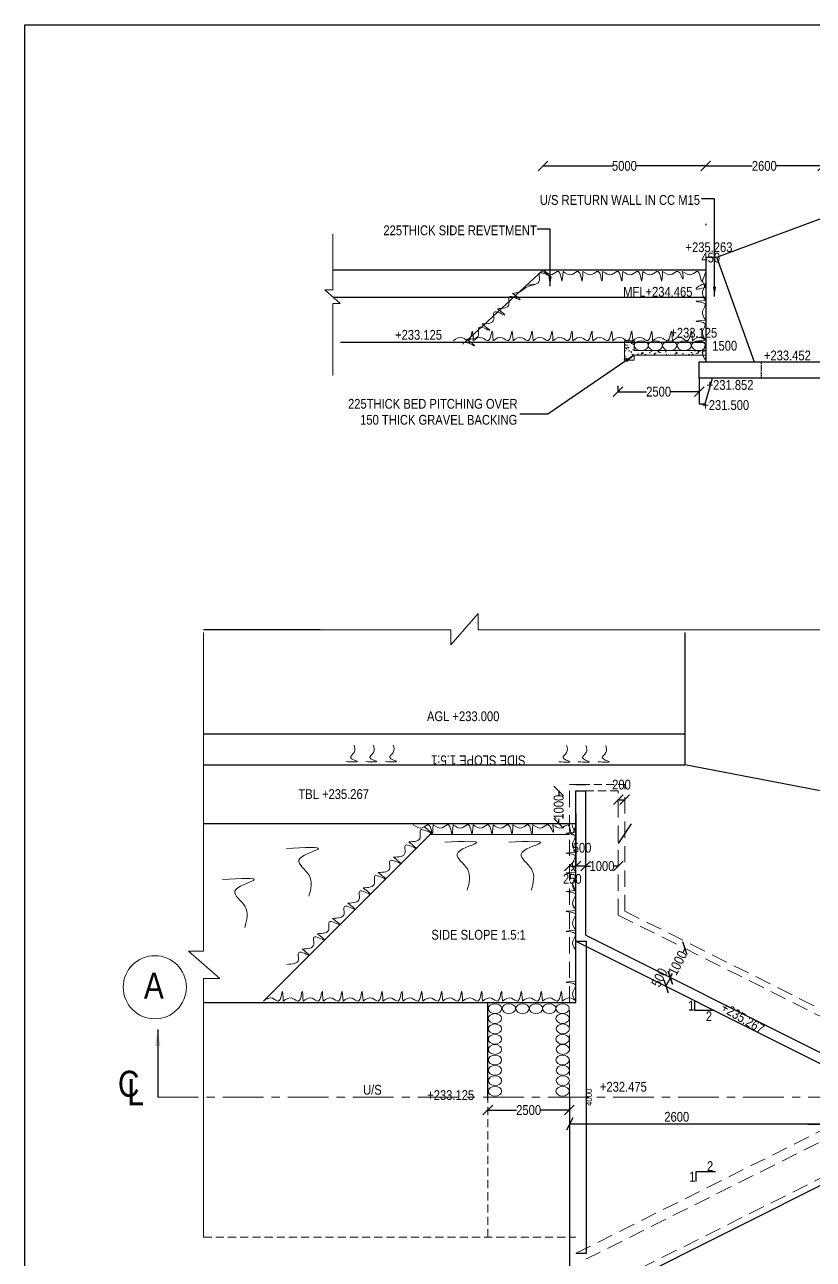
# Model space of a CAD drawing. Header units: inches. Extents: x -679659 to -166014, y 467767 to 1078123.
# Drawn here: x -250541 to -226296, y 486993 to 524941 of the extents above; entities that cross this region are included whole.
import ezdxf
from ezdxf.enums import TextEntityAlignment as Align

# ---------------------------------------------------------------- set-up
doc = ezdxf.new("R2010")
doc.units = ezdxf.units.IN
doc.header["$LTSCALE"] = 1000
doc.header["$MEASUREMENT"] = 0
for name, pattern in [('CENTER', [2, 1.25, -0.25, 0.25, -0.25]), ('DASHED', [0.75, 0.5, -0.25]), ('HIDDEN', [0.375, 0.25, -0.125])]:
    doc.linetypes.add(name, pattern=pattern)
doc.layers.add('STEEL', color=5, linetype='Continuous')
doc.layers.add('TEXT_GENERAL', color=4, linetype='Continuous')
doc.styles.add('ARIAL NARROW', font='ARIALN.TTF')
doc.dimstyles.new('STANDARD$0', dxfattribs={"dimscale": 88.888889, "dimtxt": 0.02, "dimasz": 0.02, "dimexe": 0.05, "dimexo": 0.1, "dimgap": 0.002, "dimtad": 2, "dimdec": 0, "dimzin": 1, "dimdsep": 46, "dimtxsty": 'Standard', "dimblk": 'OBLIQUE', "dimcen": 0.09, "dimadec": 0, "dimazin": 0, "dimtfac": 1, "dimtdec": 4, "dimtofl": 0, "dimtmove": 0, "dimatfit": 3, "dimfxl": 1, "dimtolj": 1, "dimtzin": 1, "dimarcsym": 0})
doc.dimstyles.new('STANDARD$7', dxfattribs={"dimtxt": 2, "dimasz": 2, "dimexe": 1.25, "dimexo": 0.625, "dimtad": 1, "dimdec": 0, "dimlfac": 0.5, "dimdsep": 46, "dimtxsty": 'Standard', "dimblk": 'OBLIQUE', "dimcen": 2.5, "dimadec": 0, "dimazin": 0, "dimtfac": 1, "dimtdec": 0, "dimtmove": 0, "dimatfit": 3, "dimfxl": 1, "dimtolj": 1, "dimtzin": 0, "dimarcsym": 0})

# ---------------------------------------------------------------- blocks, each defined once
blk = doc.blocks.new('_Oblique')
at = {"color": 0, "linetype": 'ByBlock', "lineweight": -2}
blk.add_line((-0.5, -0.5), (0.5, 0.5), dxfattribs=at)
blk = doc.blocks.new('*D65')
at = {"layer": 'Defpoints', "color": 0, "transparency": 16777216}
for p in [(-232301, 513842), (-229801, 513921), (-229801, 513660)]:
    blk.add_point(p, dxfattribs=at)
at = {"layer": 'STEEL', "color": 0, "lineweight": -2, "transparency": 16777216}
for p, q in [((-232301, 513841), (-232301, 513658)), ((-229801, 513921), (-229801, 513658)), ((-232301, 513660), (-231420, 513660)), ((-229801, 513660), (-230681, 513660))]:
    blk.add_line(p, q, dxfattribs=at)
at = {"layer": 'STEEL', "color": 0, "lineweight": -2, "transparency": 16777216, "xscale": 300, "yscale": 300, "zscale": 300, "rotation": 180}
blk.add_blockref('_Oblique', (-232301, 513660), dxfattribs=at)
at = {"layer": 'STEEL', "color": 0, "lineweight": -2, "transparency": 16777216, "xscale": 300, "yscale": 300, "zscale": 300}
blk.add_blockref('_Oblique', (-229801, 513660), dxfattribs=at)
at = {"layer": 'STEEL', "color": 0, "lineweight": 9, "transparency": 16777216, "insert": (-231051, 513660), "char_height": 300, "attachment_point": 5, "style": 'ARIAL NARROW'}
blk.add_mtext('\\A1;2500', dxfattribs=at)
blk = doc.blocks.new('*D49')
at = {"layer": 'Defpoints', "color": 0, "transparency": 16777216}
for p in [(-229603, 520600), (-226003, 520600), (-226003, 520600)]:
    blk.add_point(p, dxfattribs=at)
at = {"layer": 'STEEL', "color": 0, "lineweight": -2, "transparency": 16777216}
for p, q in [((-229603, 520600), (-229603, 520601)), ((-229603, 520600), (-228173, 520600)), ((-226003, 520600), (-227433, 520600)), ((-226003, 520600), (-226003, 520601))]:
    blk.add_line(p, q, dxfattribs=at)
at = {"layer": 'STEEL', "color": 0, "lineweight": -2, "transparency": 16777216, "xscale": 300, "yscale": 300, "zscale": 300, "rotation": 180}
blk.add_blockref('_Oblique', (-229603, 520600), dxfattribs=at)
at = {"layer": 'STEEL', "color": 0, "lineweight": -2, "transparency": 16777216, "xscale": 300, "yscale": 300, "zscale": 300}
blk.add_blockref('_Oblique', (-226003, 520600), dxfattribs=at)
at = {"layer": 'STEEL', "color": 0, "lineweight": 9, "transparency": 16777216, "insert": (-227803, 520600), "char_height": 300, "attachment_point": 5, "style": 'ARIAL NARROW'}
blk.add_mtext('\\A1;2600', dxfattribs=at)
blk = doc.blocks.new('*D50')
at = {"layer": 'Defpoints', "color": 0, "transparency": 16777216}
for p in [(-234603, 520600), (-229603, 520600), (-229603, 520600)]:
    blk.add_point(p, dxfattribs=at)
at = {"layer": 'STEEL', "color": 0, "lineweight": -2, "transparency": 16777216}
for p, q in [((-234603, 520600), (-234603, 520601)), ((-234603, 520600), (-232471, 520600)), ((-229603, 520600), (-231735, 520600)), ((-229603, 520600), (-229603, 520601))]:
    blk.add_line(p, q, dxfattribs=at)
at = {"layer": 'STEEL', "color": 0, "lineweight": -2, "transparency": 16777216, "xscale": 300, "yscale": 300, "zscale": 300, "rotation": 180}
blk.add_blockref('_Oblique', (-234603, 520600), dxfattribs=at)
at = {"layer": 'STEEL', "color": 0, "lineweight": -2, "transparency": 16777216, "xscale": 300, "yscale": 300, "zscale": 300}
blk.add_blockref('_Oblique', (-229603, 520600), dxfattribs=at)
at = {"layer": 'STEEL', "color": 0, "lineweight": 9, "transparency": 16777216, "insert": (-232103, 520600), "char_height": 300, "attachment_point": 5, "style": 'ARIAL NARROW'}
blk.add_mtext('\\A1;5000', dxfattribs=at)
blk = doc.blocks.new('*D51')
at = {"layer": 'Defpoints', "color": 0, "transparency": 16777216}
for p in [(-234122, 501390), (-234122, 501390), (-234909, 500390)]:
    blk.add_point(p, dxfattribs=at)
at = {"layer": 'STEEL', "color": 0, "lineweight": -2, "transparency": 16777216}
for p, q in [((-234123, 501390), (-234123, 501390)), ((-234122, 501390), (-234122, 501246)), ((-234908, 500390), (-234121, 500390)), ((-234122, 500390), (-234122, 500534))]:
    blk.add_line(p, q, dxfattribs=at)
at = {"layer": 'STEEL', "color": 0, "lineweight": -2, "transparency": 16777216, "xscale": 300, "yscale": 300, "zscale": 300}
for p, rotation in [((-234122, 501390), 90), ((-234122, 500390), 270)]:
    blk.add_blockref('_Oblique', p, dxfattribs=dict(at, rotation=rotation))
at = {"layer": 'STEEL', "color": 0, "lineweight": 9, "transparency": 16777216, "insert": (-234122, 500890), "char_height": 300, "attachment_point": 5, "rotation": 90, "style": 'ARIAL NARROW'}
blk.add_mtext('\\A1;1000', dxfattribs=at)
blk = doc.blocks.new('*D53')
at = {"layer": 'Defpoints', "color": 0, "transparency": 16777216}
for p in [(-233293, 499079), (-232293, 499079), (-232293, 499079)]:
    blk.add_point(p, dxfattribs=at)
at = {"layer": 'STEEL', "color": 0, "lineweight": -2, "transparency": 16777216}
for p, q in [((-233293, 499080), (-233293, 499080)), ((-233293, 499079), (-233149, 499079)), ((-232293, 499079), (-232437, 499079)), ((-232293, 499080), (-232293, 499080))]:
    blk.add_line(p, q, dxfattribs=at)
at = {"layer": 'STEEL', "color": 0, "lineweight": -2, "transparency": 16777216, "xscale": 300, "yscale": 300, "zscale": 300, "rotation": 180}
blk.add_blockref('_Oblique', (-233293, 499079), dxfattribs=at)
at = {"layer": 'STEEL', "color": 0, "lineweight": -2, "transparency": 16777216, "xscale": 300, "yscale": 300, "zscale": 300}
blk.add_blockref('_Oblique', (-232293, 499079), dxfattribs=at)
at = {"layer": 'STEEL', "color": 0, "lineweight": 9, "transparency": 16777216, "insert": (-232793, 499079), "char_height": 300, "attachment_point": 5, "style": 'ARIAL NARROW'}
blk.add_mtext('\\A1;1000', dxfattribs=at)
blk = doc.blocks.new('*D54')
at = {"layer": 'Defpoints', "color": 0, "transparency": 16777216}
for p in [(-233593, 500694), (-233593, 499080), (-233293, 499080)]:
    blk.add_point(p, dxfattribs=at)
at = {"layer": 'STEEL', "color": 0, "lineweight": -2, "transparency": 16777216}
for p, q in [((-233593, 500694), (-233593, 499079)), ((-233293, 499080), (-233593, 499080)), ((-233293, 499081), (-233293, 499082))]:
    blk.add_line(p, q, dxfattribs=at)
at = {"layer": 'STEEL', "color": 0, "lineweight": -2, "transparency": 16777216, "xscale": 300, "yscale": 300, "zscale": 300, "rotation": 180}
blk.add_blockref('_Oblique', (-233593, 499080), dxfattribs=at)
at = {"layer": 'STEEL', "color": 0, "lineweight": -2, "transparency": 16777216, "xscale": 300, "yscale": 300, "zscale": 300}
blk.add_blockref('_Oblique', (-233293, 499080), dxfattribs=at)
at = {"layer": 'STEEL', "color": 0, "lineweight": 9, "transparency": 16777216, "insert": (-233406, 499641), "char_height": 300, "attachment_point": 5, "style": 'ARIAL NARROW'}
blk.add_mtext('\\A1;500', dxfattribs=at)
blk = doc.blocks.new('*D55')
at = {"layer": 'Defpoints', "color": 0, "transparency": 16777216}
for p in [(-232293, 501120), (-232093, 501120), (-232093, 501120)]:
    blk.add_point(p, dxfattribs=at)
at = {"layer": 'STEEL', "color": 0, "lineweight": -2, "transparency": 16777216}
for p, q in [((-232293, 501120), (-232293, 501121)), ((-232293, 501120), (-232093, 501120)), ((-232093, 501120), (-232093, 501121))]:
    blk.add_line(p, q, dxfattribs=at)
at = {"layer": 'STEEL', "color": 0, "lineweight": -2, "transparency": 16777216, "xscale": 300, "yscale": 300, "zscale": 300, "rotation": 180}
blk.add_blockref('_Oblique', (-232293, 501120), dxfattribs=at)
at = {"layer": 'STEEL', "color": 0, "lineweight": -2, "transparency": 16777216, "xscale": 300, "yscale": 300, "zscale": 300}
blk.add_blockref('_Oblique', (-232093, 501120), dxfattribs=at)
at = {"layer": 'STEEL', "color": 0, "lineweight": 9, "transparency": 16777216, "insert": (-232193, 501582), "char_height": 300, "attachment_point": 5, "style": 'ARIAL NARROW'}
blk.add_mtext('\\A1;200', dxfattribs=at)
blk = doc.blocks.new('*D56')
at = {"layer": 'Defpoints', "color": 0, "transparency": 16777216}
for p in [(-233793, 499082), (-233593, 499082), (-233593, 499082)]:
    blk.add_point(p, dxfattribs=at)
at = {"layer": 'STEEL', "color": 0, "lineweight": -2, "transparency": 16777216}
for p, q in [((-233793, 499082), (-233793, 499083)), ((-233793, 499082), (-233593, 499082)), ((-233593, 499082), (-233593, 499083))]:
    blk.add_line(p, q, dxfattribs=at)
at = {"layer": 'STEEL', "color": 0, "lineweight": -2, "transparency": 16777216, "xscale": 300, "yscale": 300, "zscale": 300, "rotation": 180}
blk.add_blockref('_Oblique', (-233793, 499082), dxfattribs=at)
at = {"layer": 'STEEL', "color": 0, "lineweight": -2, "transparency": 16777216, "xscale": 300, "yscale": 300, "zscale": 300}
blk.add_blockref('_Oblique', (-233593, 499082), dxfattribs=at)
at = {"layer": 'STEEL', "color": 0, "lineweight": 9, "transparency": 16777216, "insert": (-233706, 498683), "char_height": 300, "attachment_point": 5, "style": 'ARIAL NARROW'}
blk.add_mtext('\\A1;250', dxfattribs=at)
blk = doc.blocks.new('*D57')
at = {"layer": 'Defpoints', "color": 0, "transparency": 16777216}
for p in [(-230245, 496548), (-230245, 496548), (-230692, 495653)]:
    blk.add_point(p, dxfattribs=at)
at = {"layer": 'STEEL', "color": 0, "lineweight": -2, "transparency": 16777216}
for p, q in [((-230245, 496548), (-230309, 496419)), ((-230245, 496548), (-230246, 496548)), ((-230692, 495654), (-230693, 495654)), ((-230692, 495653), (-230627, 495782))]:
    blk.add_line(p, q, dxfattribs=at)
at = {"layer": 'STEEL', "color": 0, "lineweight": -2, "transparency": 16777216, "xscale": 300, "yscale": 300, "zscale": 300}
for p, rotation in [((-230245, 496548), 63.43494882292201), ((-230692, 495653), 243.434948822922)]:
    blk.add_blockref('_Oblique', p, dxfattribs=dict(at, rotation=rotation))
at = {"layer": 'STEEL', "color": 0, "lineweight": 9, "transparency": 16777216, "insert": (-230468, 496101), "char_height": 300, "attachment_point": 5, "rotation": 63.4349, "style": 'ARIAL NARROW'}
blk.add_mtext('\\A1;1000', dxfattribs=at)
blk = doc.blocks.new('*D58')
at = {"layer": 'Defpoints', "color": 0, "transparency": 16777216}
for p in [(-230691, 495653), (-230825, 495385), (-230825, 495385)]:
    blk.add_point(p, dxfattribs=at)
at = {"layer": 'STEEL', "color": 0, "lineweight": -2, "transparency": 16777216}
for p, q in [((-230691, 495653), (-230825, 495385)), ((-230692, 495653), (-230692, 495654)), ((-230826, 495385), (-230826, 495385))]:
    blk.add_line(p, q, dxfattribs=at)
at = {"layer": 'STEEL', "color": 0, "lineweight": -2, "transparency": 16777216, "xscale": 300, "yscale": 300, "zscale": 300}
for p, rotation in [((-230691, 495653), 63.43494882290711), ((-230825, 495385), 243.4349488229071)]:
    blk.add_blockref('_Oblique', p, dxfattribs=dict(at, rotation=rotation))
at = {"layer": 'STEEL', "color": 0, "lineweight": 9, "transparency": 16777216, "insert": (-231027, 495653), "char_height": 300, "attachment_point": 5, "rotation": 63.4349, "style": 'ARIAL NARROW'}
blk.add_mtext('\\A1;500', dxfattribs=at)
blk = doc.blocks.new('*D67')
at = {"layer": 'Defpoints', "color": 0, "transparency": 16777216}
for p in [(-233593, 496769), (-233593, 487178), (-233277, 487178)]:
    blk.add_point(p, dxfattribs=at)
at = {"layer": 'STEEL', "color": 0, "lineweight": -2, "transparency": 16777216}
for p, q in [((-233584, 496769), (-233272, 496769)), ((-233277, 496769), (-233277, 487178)), ((-233584, 487178), (-233272, 487178))]:
    blk.add_line(p, q, dxfattribs=at)
at = {"layer": 'STEEL', "color": 0, "lineweight": -2, "transparency": 16777216, "xscale": 1.777777777777778, "yscale": 1.777777777777778, "zscale": 1.777777777777778}
for p, rotation in [((-233277, 496769), 90), ((-233277, 487178), 270)]:
    blk.add_blockref('_Oblique', p, dxfattribs=dict(at, rotation=rotation))
at = {"layer": 'STEEL', "color": 0, "transparency": 16777216, "insert": (-233188, 491973), "char_height": 1.78, "attachment_point": 5, "rotation": 90}
blk.add_mtext('\\A1;{\\H100x;4000}', dxfattribs=at)
blk = doc.blocks.new('*D74')
at = {"layer": 'Defpoints', "color": 0, "transparency": 16777216}
for p in [(-233793, 491973), (-236301, 491579), (-233793, 491579)]:
    blk.add_point(p, dxfattribs=at)
at = {"layer": 'STEEL', "color": 0, "lineweight": -2, "transparency": 16777216}
for p, q in [((-233793, 491973), (-233793, 491578)), ((-236301, 491580), (-236301, 491580)), ((-236301, 491579), (-235417, 491579)), ((-233793, 491579), (-234677, 491579))]:
    blk.add_line(p, q, dxfattribs=at)
at = {"layer": 'STEEL', "color": 0, "lineweight": -2, "transparency": 16777216, "xscale": 300, "yscale": 300, "zscale": 300, "rotation": 180}
blk.add_blockref('_Oblique', (-236301, 491579), dxfattribs=at)
at = {"layer": 'STEEL', "color": 0, "lineweight": -2, "transparency": 16777216, "xscale": 300, "yscale": 300, "zscale": 300}
blk.add_blockref('_Oblique', (-233793, 491579), dxfattribs=at)
at = {"layer": 'STEEL', "color": 0, "lineweight": 9, "transparency": 16777216, "insert": (-235047, 491579), "char_height": 300, "attachment_point": 5, "style": 'ARIAL NARROW'}
blk.add_mtext('\\A1;2500', dxfattribs=at)

msp = doc.modelspace()

# ---------------------------------------------------------------- hatches: boundary and pattern name
at = {"layer": 'STEEL', "lineweight": 9}
h = msp.add_hatch(dxfattribs=at)
h.set_pattern_fill('AR-CONC', color=0, scale=50, style=0)
h.set_pattern_definition([(50, (384669.3, 600056.78), (358.63009, -31.37607), [37.5, -412.5]), (355, (384669.3, 600056.8), (-69.37567, 376.09607), [30, -330]), (100.4514, (384699.18, 600054.17), (289.2547, 344.71977), [31.8701, -350.57106]), (46.1842, (384669.3, 600156.8), (533.62052, -82.7595), [56.25, -618.75]), (96.6356, (384713.76, 600149.9), (467.33135, 487.05894), [47.80514, -525.8565]), (351.1842, (384669.3, 600156.8), (467.33097, 487.0593), [45, -495]), (21, (384719.3, 600131.78), (298.45353, -201.30945), [37.5, -412.5]), (326, (384719.3, 600131.8), (121.65767, 362.57502), [30, -330]), (71.4514, (384744.16, 600115), (420.11131, 161.26525), [31.8701, -350.57106]), (37.5, (384669.29, 600056.78), (6.079928, 166.446927), [0, -326, 0, -335, 0, -331.25]), (7.5, (384669.29, 600056.78), (131.53477, 197.205856), [0, -191, 0, -318.5, 0, -126.25]), (327.5, (384557.79, 600056.78), (266.911218, -11.277436), [0, -125, 0, -390, 0, -517.5]), (317.5, (384507.8, 600056.78), (291.593085, 50.05249), [0, -162.5, 0, -259, 0, -367.5])])
h.paths.add_polyline_path([(-231803, 515229), (-232103, 515229), (-232103, 514629), (-231803, 514629), (-231803, 514779), (-229603, 514779), (-229603, 514929), (-231803, 514929)])

# ---------------------------------------------------------------- linework, layer by layer
at = {"color": 0, "linetype": 'ByBlock', "lineweight": 9}
for p, q in [((-234603, 517410), (-237009, 515174)), ((-238027.2, 500101.4), (-243202.9, 494925.6))]:
    msp.add_line(p, q, dxfattribs=at)
at = {"color": 0, "lineweight": 9}
for p, q in [((-241068.5, 516793.8), (-241317.2, 516793.8)), ((-241317.2, 516793.8), (-240837.2, 516373.8)), ((-240837.2, 516373.8), (-241068.5, 516373.8)), ((-236604.3, 506843.3), (-237444.3, 505883.3)), ((-236604.3, 506345.9), (-236604.3, 506843.3)), ((-237444.3, 505883.3), (-237444.3, 506345.9)), ((-244544.3, 495619.7), (-245504.3, 496459.7)), ((-245504.3, 496459.7), (-245041.6, 496459.7)), ((-245041.6, 495619.7), (-244544.3, 495619.7))]:
    msp.add_line(p, q, dxfattribs=at)
at = {"color": 0, "linetype": 'DASHED', "lineweight": 9}
for p, q in [((-233793, 491890.6), (-233793, 501589.6)), ((-232293, 497572), (-232293, 501389.6)), ((-232093, 497695.6), (-232093, 501589.6)), ((-232293, 497572), (-225636.1, 494243.5)), ((-232093, 497695.6), (-225588.9, 494443.5)), ((-233593, 487178.5), (-226003, 490973.5)), ((-233293, 486993.1), (-226003, 490638.1)), ((-232293, 486375), (-225636.1, 489703.5))]:
    msp.add_line(p, q, dxfattribs=at)
at = {"color": 0, "linetype": 'HIDDEN', "lineweight": 9}
for p, q in [((-233793, 501589.6), (-232093, 501589.6)), ((-233293, 501389.6), (-232293, 501389.6)), ((-236300.9, 487678.5), (-236300.9, 491890.6)), ((-245041.6, 487678.5), (-233593, 487678.5))]:
    msp.add_line(p, q, dxfattribs=at)
at = {"color": 0, "linetype": 'CENTER', "lineweight": 9}
msp.add_line((-246449.6, 491973.5), (-189574.6, 491973.5), dxfattribs=at)
at = {"color": 0, "lineweight": 9}
for points in [[(-235071, 516939.4), (-234715.7, 517080), (-234706.2, 517304.3), (-234378.2, 517212), (-234603, 517410)], [(-234603, 517360), (-234325.8, 517264.7), (-234133.8, 517355.4), (-234025.1, 517062.4), (-233990.4, 517360)], [(-233990.4, 517360), (-233713.2, 517264.7), (-233521.2, 517355.4), (-233412.5, 517062.4), (-233377.8, 517360)], [(-233377.8, 517360), (-233100.5, 517264.7), (-232908.6, 517355.4), (-232799.8, 517062.4), (-232765.1, 517360)], [(-232765.1, 517360), (-232487.9, 517264.7), (-232295.9, 517355.4), (-232187.2, 517062.4), (-232152.5, 517360)], [(-232152.5, 517360), (-231875.3, 517264.7), (-231683.3, 517355.4), (-231574.6, 517062.4), (-231539.9, 517360)], [(-231539.9, 517360), (-231262.7, 517264.7), (-231070.7, 517355.4), (-230962, 517062.4), (-230927.3, 517360)], [(-230927.3, 517360), (-230650, 517264.7), (-230458.1, 517355.4), (-230302.7, 517123.5), (-230314.6, 517360)], [(-230314.6, 517360), (-230037.4, 517264.7), (-229845.4, 517355.4), (-229736.7, 517062.4), (-229603, 517360)], [(-235539, 516682.9), (-235183.7, 516823.5), (-235174.2, 516833.7), (-234846.2, 516955.4), (-235071, 516939.4)], [(-229603, 516466.9), (-229698.3, 516744.1), (-229621.3, 516972.1), (-229900.6, 516830.8), (-229603, 516865.5)], [(-236007.1, 516212.3), (-235651.7, 516352.9), (-235642.2, 516577.1), (-235314.2, 516484.8), (-235539, 516682.9)], [(-236475.1, 515741.7), (-236119.8, 515882.3), (-236110.2, 516106.5), (-235782.2, 516014.3), (-236007.1, 516212.3)], [(-236475.1, 515741.7), (-236119.8, 515882.3), (-236110.2, 516106.5), (-235782.2, 516014.3), (-236007.1, 516212.3)], [(-229603, 515854.3), (-229698.3, 516131.5), (-229621.3, 516359.5), (-229900.6, 516432.2), (-229603, 516466.9)], [(-236943.1, 515271.1), (-236587.8, 515411.7), (-236578.2, 515636), (-236250.2, 515543.7), (-236475.1, 515741.7)], [(-229603, 515241.6), (-229698.3, 515518.9), (-229621.3, 515746.9), (-229900.6, 515819.6), (-229603, 515854.3)], [(-237363.1, 515224.8), (-237085.8, 515320.1), (-236893.9, 515229.3), (-236785.1, 515522.3), (-236750.4, 515224.8)], [(-236750.4, 515224.8), (-236473.2, 515320.1), (-236281.2, 515229.3), (-236172.5, 515522.3), (-236137.8, 515224.8)], [(-236137.8, 515224.8), (-235860.6, 515320.1), (-235668.6, 515229.3), (-235559.9, 515522.3), (-235525.2, 515224.8)], [(-235525.2, 515224.8), (-235248, 515320.1), (-235056, 515229.3), (-234947.3, 515522.3), (-234912.6, 515224.8)], [(-234912.6, 515224.8), (-234635.3, 515320.1), (-234443.4, 515229.3), (-234334.6, 515522.3), (-234299.9, 515224.8)], [(-234299.9, 515224.8), (-234022.7, 515320.1), (-233830.7, 515229.3), (-233722, 515522.3), (-233687.3, 515224.8)], [(-233687.3, 515224.8), (-233410.1, 515320.1), (-233218.1, 515229.3), (-233109.4, 515522.3), (-233074.7, 515224.8)], [(-233074.7, 515224.8), (-232797.5, 515320.1), (-232605.5, 515229.3), (-232496.7, 515522.3), (-232462, 515224.8)], [(-232462, 515224.8), (-232184.8, 515320.1), (-231992.8, 515229.3), (-231884.1, 515522.3), (-231849.4, 515224.8)], [(-231849.4, 515224.8), (-231572.2, 515320.1), (-231380.2, 515229.3), (-231271.5, 515522.3), (-231236.8, 515224.8)], [(-231236.8, 515224.8), (-230959.6, 515320.1), (-230767.6, 515229.3), (-230658.9, 515522.3), (-230624.2, 515224.8)], [(-230624.2, 515224.8), (-230346.9, 515320.1), (-230155, 515229.3), (-230046.2, 515522.3), (-230011.5, 515224.8)], [(-229603, 514629), (-229698.3, 514906.2), (-229621.3, 515134.2), (-229900.6, 515206.9), (-229603, 515241.6)], [(-238735, 499823.7), (-238379.7, 499964.3), (-238370.2, 500188.5), (-238042.2, 500096.2), (-238267, 500294.3)], [(-238593, 500350.6), (-238315.8, 500255.3), (-238123.8, 500346), (-238015.1, 500053.1), (-237980.4, 500350.6)], [(-237980.4, 500350.6), (-237703.2, 500255.3), (-237511.2, 500346), (-237402.5, 500053.1), (-237367.8, 500350.6)], [(-237367.8, 500350.6), (-237090.6, 500255.3), (-236898.6, 500346), (-236789.9, 500053.1), (-236755.2, 500350.6)], [(-236755.2, 500350.6), (-236477.9, 500255.3), (-236286, 500346), (-236177.2, 500053.1), (-236142.5, 500350.6)], [(-236142.5, 500350.6), (-235865.3, 500255.3), (-235673.3, 500346), (-235564.6, 500053.1), (-235529.9, 500350.6)], [(-235529.9, 500350.6), (-235252.7, 500255.3), (-235060.7, 500346), (-234952, 500053.1), (-234917.3, 500350.6)], [(-234917.3, 500350.6), (-234640.1, 500255.3), (-234448.1, 500346), (-234292.7, 500114.1), (-234304.7, 500350.6)], [(-234304.7, 500350.6), (-234027.4, 500255.3), (-233835.5, 500346), (-233726.7, 500053.1), (-233593, 500350.6)], [(-239203, 499353.1), (-238847.7, 499493.7), (-238838.2, 499717.9), (-238510.2, 499625.7), (-238735, 499823.7)], [(-233601.6, 499508.5), (-233697, 499785.7), (-233620, 500013.8), (-233899.2, 500086.4), (-233601.6, 500121.1)], [(-233601.6, 498895.9), (-233697, 499173.1), (-233620, 499401.1), (-233899.2, 499473.8), (-233601.6, 499508.5)], [(-239671, 498882.5), (-239315.7, 499023.1), (-239306.2, 499247.4), (-238978.2, 499155.1), (-239203, 499353.1)], [(-240139, 498412), (-239783.7, 498552.6), (-239774.2, 498776.8), (-239446.2, 498684.5), (-239671, 498882.5)], [(-233601.6, 498283.3), (-233697, 498560.5), (-233620, 498788.5), (-233899.2, 498861.2), (-233601.6, 498895.9)], [(-240607.1, 497941.4), (-240251.7, 498082), (-240242.2, 498306.2), (-239914.2, 498213.9), (-240139, 498412)], [(-233593, 497717.5), (-233688.4, 497994.7), (-233611.4, 498222.7), (-233890.6, 498295.4), (-233593, 498330.1)], [(-241075.1, 497470.8), (-240719.8, 497611.4), (-240710.2, 497835.6), (-240382.2, 497743.4), (-240607.1, 497941.4)], [(-233593, 497104.9), (-233688.4, 497382.1), (-233611.4, 497610.1), (-233890.6, 497682.8), (-233593, 497717.5)], [(-241543.1, 497000.2), (-241187.8, 497140.8), (-241178.2, 497365.1), (-240850.2, 497272.8), (-241075.1, 497470.8)], [(-242011.1, 496529.6), (-241655.8, 496670.3), (-241646.3, 496894.5), (-241318.3, 496802.2), (-241543.1, 497000.2)], [(-233593, 496492.3), (-233688.4, 496769.5), (-233611.4, 496997.5), (-233890.6, 497070.2), (-233593, 497104.9)], [(-242479.1, 496059.1), (-242123.8, 496199.7), (-242114.3, 496423.9), (-241786.3, 496331.6), (-242011.1, 496529.6)], [(-243202.9, 494925.6), (-242925.7, 495020.9), (-242733.7, 494930.2), (-242625, 495223.2), (-242590.3, 494925.6)], [(-242590.3, 494925.6), (-242313.1, 495020.9), (-242121.1, 494930.2), (-242012.4, 495223.2), (-241977.7, 494925.6)], [(-241977.7, 494925.6), (-241700.5, 495020.9), (-241508.5, 494930.2), (-241399.7, 495223.2), (-241365, 494925.6)], [(-241365, 494925.6), (-241087.8, 495020.9), (-240895.8, 494930.2), (-240787.1, 495223.2), (-240752.4, 494925.6)], [(-240752.4, 494925.6), (-240475.2, 495020.9), (-240283.2, 494930.2), (-240174.5, 495223.2), (-240139.8, 494925.6)], [(-240139.8, 494925.6), (-239862.6, 495020.9), (-239670.6, 494930.2), (-239561.9, 495223.2), (-239527.2, 494925.6)], [(-239527.2, 494925.6), (-239249.9, 495020.9), (-239058, 494930.2), (-238949.2, 495223.2), (-238914.5, 494925.6)], [(-238914.5, 494925.6), (-238637.3, 495020.9), (-238445.3, 494930.2), (-238336.6, 495223.2), (-238301.9, 494925.6)], [(-238301.9, 494925.6), (-238024.7, 495020.9), (-237832.7, 494930.2), (-237724, 495223.2), (-237689.3, 494925.6)], [(-237689.3, 494925.6), (-237412.1, 495020.9), (-237220.1, 494930.2), (-237111.4, 495223.2), (-237076.7, 494925.6)], [(-237076.7, 494925.6), (-236799.4, 495020.9), (-236607.5, 494930.2), (-236498.7, 495223.2), (-236464, 494925.6)], [(-236464, 494925.6), (-236186.8, 495020.9), (-235994.8, 494930.2), (-235886.1, 495223.2), (-235851.4, 494925.6)], [(-235851.4, 494925.6), (-235574.2, 495020.9), (-235382.2, 494930.2), (-235273.5, 495223.2), (-235238.8, 494925.6)], [(-235238.8, 494925.6), (-234961.6, 495020.9), (-234769.6, 494930.2), (-234660.9, 495223.2), (-234626.2, 494925.6)], [(-234626.2, 494925.6), (-234348.9, 495020.9), (-234157, 494930.2), (-234048.2, 495223.2), (-234013.5, 494925.6)], [(-233593, 494925.6), (-233688.4, 495202.8), (-233611.4, 495430.9), (-233890.6, 495503.6), (-233593, 495538.3)]]:
    msp.add_spline(points, degree=3, dxfattribs=at)
for points in [[(-229603, 516865.5), (-229653.7, 516936.8), (-229704.3, 517008.1), (-229705.8, 517086.9)], [(-229603, 516466.9), (-229653.7, 516538.2), (-229704.3, 516609.5), (-229705.8, 516688.3)], [(-233601.6, 500121.1), (-233652.3, 500192.4), (-233702.9, 500263.8), (-233704.4, 500342.5)], [(-233593, 498330.1), (-233643.7, 498401.4), (-233694.3, 498472.7), (-233695.8, 498551.5)], [(-233593, 497717.5), (-233643.7, 497788.8), (-233694.3, 497860.1), (-233695.8, 497938.9)]]:
    msp.add_open_spline(points, degree=3, dxfattribs=at)
for points, knots in [([(-230011.5, 515224.8), (-229921.1, 515291), (-229784.4, 515391.1), (-229634, 515255), (-229591.1, 515235.7)], [0, 0, 0, 0, 293.152296, 443.2351959, 443.2351959, 443.2351959, 443.2351959]), ([(-237062.4, 515124.4), (-237060.8, 515142.2), (-237029.4, 515240.3), (-236543.9, 514954.9), (-236815.8, 515170.3), (-236943.1, 515271.1)], [547.8917304, 547.8917304, 547.8917304, 547.8917304, 606.5556373, 947.2807871, 1246.8666075, 1246.8666075, 1246.8666075, 1246.8666075]), ([(-234013.5, 494925.6), (-233923.1, 494991.8), (-233786.4, 495091.9), (-233636, 494955.9), (-233593, 494936.6)], [0, 0, 0, 0, 293.152296, 443.2351959, 443.2351959, 443.2351959, 443.2351959])]:
    msp.add_open_spline(points, degree=3, knots=knots, dxfattribs=at)
at = {"layer": 'STEEL', "color": 0}
for p, q in [((-229603, 518822.3), (-229603, 518782.6)), ((-229257.4, 517796.5), (-226003, 519005.5)), ((-229603, 517796.5), (-229603, 514564)), ((-229603, 517796.5), (-229257.4, 517796.5)), ((-228107.2, 514572.9), (-229257.4, 517796.5)), ((-241068.5, 517410), (-229603, 517410)), ((-229603, 517196), (-229603, 514564)), ((-241068.5, 516570.6), (-229603, 516570.6)), ((-229687.4, 515174), (-240833.2, 515174)), ((-226003, 514564), (-229800.5, 514564)), ((-229800.5, 514074), (-229800.5, 514564)), ((-229398, 514074), (-229800.5, 514074)), ((-229800.5, 514074), (-229800.5, 513286.5)), ((-229619.5, 513286.5), (-229398, 514074)), ((-226003, 514074), (-229398, 514074)), ((-229800.5, 513286.5), (-229619.5, 513286.5)), ((-241451.6, 506345.9), (-245041.6, 506345.9)), ((-230247, 506263.1), (-230247, 502189.6)), ((-245041.6, 503143.6), (-230247, 503143.6)), ((-245041.6, 502189.6), (-230247, 502189.6)), ((-225703, 501318.5), (-230247, 502189.6)), ((-233593, 501589.6), (-233293, 501589.6)), ((-233593, 501389.6), (-233293, 501389.6)), ((-233593, 494890.6), (-233593, 501389.6)), ((-233293, 496953.9), (-233293, 501389.6)), ((-245041.6, 500389.6), (-233593, 500389.6)), ((-231899.4, 500382), (-232293, 499777)), ((-233793, 500054.7), (-238092, 500036.5)), ((-233593, 496768.5), (-226003, 492973.5)), ((-233293, 496953.9), (-226003, 493308.9)), ((-245041.6, 494890.6), (-233593, 494890.6)), ((-236300.9, 491890.6), (-236300.9, 494890.6)), ((-229939, 494641.5), (-229939, 494941.5)), ((-229339, 494641.5), (-229939, 494641.5)), ((-233793, 491890.6), (-233793, 481963.5)), ((-233689, 491339), (-233885, 490961)), ((-225703, 491151), (-233793, 491151)), ((-229303.5, 489681), (-229903.5, 489681)), ((-229903.5, 489681), (-229903.5, 489381)), ((-232093, 486251.4), (-225588.9, 489503.5))]:
    msp.add_line(p, q, dxfattribs=at)
at = {"layer": 'STEEL', "color": 0, "lineweight": 9}
for p, q in [((-241068.5, 518504.3), (-241068.5, 516793.8)), ((-241068.5, 516373.8), (-241068.5, 514157.9)), ((-229603, 514929), (-231803, 514929)), ((-229603, 514779), (-231803, 514779)), ((-245041.6, 496459.7), (-245041.6, 506263.1)), ((-237444.3, 506345.9), (-241451.6, 506345.9)), ((-217585.1, 506345.9), (-236604.3, 506345.9)), ((-245041.6, 487678.5), (-245041.6, 495619.7)), ((-226103, 491136), (-226465.9, 491136))]:
    msp.add_line(p, q, dxfattribs=at)
at = {"layer": 'STEEL', "color": 0, "linetype": 'DASHED', "ltscale": 0.1}
msp.add_line((-227903, 514564), (-227903, 514074), dxfattribs=at)
at = {"layer": 'STEEL', "color": 0}
msp.add_lwpolyline([(-250540.5, 524941.2), (-166014.8, 524941.2), (-166014.8, 467766.8), (-250540.5, 467766.8)], close=True, dxfattribs=at)
at = {"layer": 'STEEL', "color": 0, "lineweight": 9}
msp.add_lwpolyline([(-231803, 515229), (-232103, 515229), (-232103, 514629), (-231803, 514629), (-231803, 514779), (-229603, 514779), (-229603, 514929), (-231803, 514929)], close=True, dxfattribs=at)
msp.add_circle((-246540.9, 495355.1), 970.4, dxfattribs=at)
for centre, major_axis, ratio in [((-231586.2, 515079), (-218.3, 0), 0.6872265), ((-231149.9, 515079), (-218.3, 0), 0.6872265), ((-230709.3, 515077), (-218.3, 0), 0.6872265), ((-230264.3, 515077), (-218.3, 0), 0.6872265), ((-229819.3, 515077), (-218.3, 0), 0.6872265), ((-236081.8, 494700.3), (-204.2, 0), 0.7346809), ((-235654.4, 494700.3), (-204.2, 0), 0.7346809), ((-235235.1, 494700.3), (-204.2, 0), 0.7346809), ((-234821.3, 494700.3), (-204.2, 0), 0.7346809), ((-234412.9, 494700.3), (-204.2, 0), 0.7346809), ((-234004.4, 494700.3), (-204.2, 0), 0.7346809), ((-236081.8, 494393.3), (-204.2, 0), 0.7346809), ((-234004.4, 494393.3), (-204.2, 0), 0.7346809), ((-236081.8, 494076), (-204.2, 0), 0.7346809), ((-233997.1, 494076), (-204.2, 0), 0.7346809), ((-236081.8, 493759.2), (-204.2, 0), 0.7346809), ((-234004.4, 493759.2), (-204.2, 0), 0.7346809), ((-236081.8, 493442), (-204.2, 0), 0.7346809), ((-233997.1, 493442), (-204.2, 0), 0.7346809), ((-236081.8, 493118.2), (-204.2, 0), 0.7346809), ((-236081.8, 492800.9), (-204.2, 0), 0.7346809), ((-234004.4, 493118.2), (-204.2, 0), 0.7346809), ((-233997.1, 492800.9), (-204.2, 0), 0.7346809), ((-236081.8, 492484.5), (-204.2, 0), 0.7346809), ((-233997.1, 492484.5), (-204.2, 0), 0.7346809), ((-236081.8, 492160.7), (-204.2, 0), 0.7346809), ((-234004.4, 492160.7), (-204.2, 0), 0.7346809)]:
    msp.add_ellipse(centre, major_axis=major_axis, ratio=ratio, dxfattribs=at)
for points in [[(-240416.1, 502797.7), (-240414.8, 502574), (-240522.3, 502415.8), (-240324, 502300.7), (-240654, 502289.9)], [(-239819.8, 502797.7), (-239818.6, 502574), (-239926.1, 502415.8), (-239727.8, 502300.7), (-240057.8, 502289.9)], [(-239210.6, 502797.7), (-239209.4, 502574), (-239316.9, 502415.8), (-239118.6, 502300.7), (-239448.6, 502289.9)], [(-233881.5, 502790.7), (-233880.3, 502567), (-233987.8, 502408.8), (-233789.5, 502293.7), (-234119.5, 502282.9)], [(-233285.3, 502790.7), (-233284, 502567), (-233391.5, 502408.8), (-233193.2, 502293.7), (-233523.2, 502282.9)], [(-232676.1, 502790.7), (-232674.8, 502567), (-232782.3, 502408.8), (-232584.1, 502293.7), (-232914, 502282.9)], [(-236935.3, 498340.5), (-236931.6, 498990), (-237243.7, 499449), (-236668.1, 499783.1), (-237625.9, 499814.5)], [(-234965.7, 498340.5), (-234962.1, 498990), (-235274.1, 499449), (-234698.6, 499783.1), (-235656.4, 499814.5)], [(-241802.8, 498150), (-241799.2, 498799.5), (-242111.2, 499258.5), (-241535.7, 499592.6), (-242493.5, 499624)], [(-243772.4, 497196), (-243768.8, 497845.5), (-244080.8, 498304.5), (-243505.3, 498638.6), (-244463.1, 498670)]]:
    msp.add_spline(points, degree=3, dxfattribs=at)

# ---------------------------------------------------------------- texts
at = {"layer": 'STEEL', "color": 0, "lineweight": 9, "style": 'ARIAL NARROW'}
for s, height, p in [('+235.263', 300, (-230225.7, 517952.4)), ('450', 300, (-229735.7, 517633.4)), (' MFL+234.465', 300, (-232237.5, 516580.7)), ('+233.125', 300, (-239154.5, 515258.2)), ('+233.125', 300, (-230692.7, 515321.8)), ('1500', 300, (-229401.4, 514923.3)), ('+233.452', 300, (-227814.4, 514623.8)), ('+231.852', 300, (-229578.4, 513718.6)), ('+231.500', 300, (-229711.4, 513100.1)), (' AGL +233.000', 300, (-238268.5, 503535)), ('TBL +235.267', 300, (-242126.4, 501143.1)), ('SIDE SLOPE 1.5:1', 300, (-238036.9, 496818.5)), ('A', 800, (-246874.9, 495005.5)), ('1', 300, (-230145.9, 494639.3)), ('2', 300, (-229599.9, 494314.3)), ('C', 800, (-247673.7, 491987.7)), ('L', 800, (-247384, 491730.5)), ('U/S', 300, (-240137.9, 492054.5)), ('+233.125', 300, (-238165.5, 491890.6)), ('+232.475', 300, (-232857.4, 492146)), ('2600', 300, (-230876.9, 491222.5)), ('2', 300, (-229564.5, 489706.9)), ('1', 300, (-230110.5, 489381.9))]:
    msp.add_text(s, height=height, dxfattribs=at).set_placement(p)
for s, p in [('225THICK BED PITCHING OVER', (-235387.8, 513047.8)), ('150 THICK GRAVEL BACKING', (-235396.3, 512556.4))]:
    msp.add_text(s, height=300, dxfattribs=at).set_placement(p, align=Align.BOTTOM_RIGHT)
for s, rotation, p in [('SIDE SLOPE 1.5:1', 180, (-235140.8, 502480.5)), ('+235.267', 329.30247, (-229158.8, 494648))]:
    msp.add_text(s, height=300, rotation=rotation, dxfattribs=at).set_placement(p)
at = {"layer": 'TEXT_GENERAL', "color": 0, "lineweight": 9, "style": 'ARIAL NARROW'}
for s, p in [('U/S RETURN WALL IN CC M15', (-229779.2, 519314.2)), ('225THICK SIDE REVETMENT ', (-234702.2, 518380.8))]:
    msp.add_text(s, height=300, dxfattribs=at).set_placement(p, align=Align.BOTTOM_RIGHT)

# ---------------------------------------------------------------- dimensions: what is measured, and where the dimension line sits
at = {"layer": 'STEEL', "color": 0, "lineweight": 9}
dim = msp.add_linear_dim(base=(-229603, 520599.7), p1=(-234603, 520599.7), p2=(-229603, 520599.7), dimstyle='STANDARD$0', override={"dimscale": 1, "dimtxt": 300, "dimasz": 300, "dimexe": 1.25, "dimexo": 0.625, "dimgap": 0.625, "dimtad": 0, "dimzin": 8, "dimtxsty": 'ARIAL NARROW', "dimcen": 2.5, "dimtdec": 0, "dimtofl": 1, "dimtmove": 2, "dimtzin": 0}, dxfattribs=at)
dim.commit()
dim.dimension.update_dxf_attribs({"geometry": '*D50', "text_midpoint": (-232103, 520599.7)})
for base, p1, p2, text, override, picture, middle in [((-226003, 520599.7), (-229603, 520599.7), (-226003, 520599.7), '2600', {"dimscale": 1, "dimtxt": 300, "dimasz": 300, "dimexe": 1.25, "dimexo": 0.625, "dimgap": 0.625, "dimtad": 0, "dimzin": 8, "dimtxsty": 'ARIAL NARROW', "dimcen": 2.5, "dimtdec": 0, "dimtofl": 1, "dimtmove": 2, "dimtzin": 0}, '*D49', (-227803, 520599.7)), ((-229800.5, 513659.7), (-232300.5, 513841.9), (-229800.5, 513921.4), '2500', {"dimscale": 1, "dimtxt": 300, "dimasz": 300, "dimexe": 1.25, "dimexo": 0.625, "dimgap": 0.625, "dimtad": 0, "dimlfac": 0.5, "dimzin": 8, "dimtxsty": 'ARIAL NARROW', "dimcen": 2.5, "dimtdec": 0, "dimtofl": 1, "dimtzin": 0}, '*D65', (-231050.5, 513659.7)), ((-232093, 501119.9), (-232293, 501119.9), (-232093, 501119.9), '200', {"dimscale": 1, "dimtxt": 300, "dimasz": 300, "dimexe": 1.25, "dimexo": 0.625, "dimgap": 0.625, "dimtad": 0, "dimzin": 8, "dimtxsty": 'ARIAL NARROW', "dimcen": 2.5, "dimtdec": 0, "dimtofl": 1, "dimtmove": 2, "dimtzin": 0}, '*D55', (-232193, 501581.6)), ((-232293, 499079.1), (-233293, 499079.1), (-232293, 499079.1), '1000', {"dimscale": 1, "dimtxt": 300, "dimasz": 300, "dimexe": 1.25, "dimexo": 0.625, "dimgap": 0.625, "dimtad": 0, "dimzin": 8, "dimtxsty": 'ARIAL NARROW', "dimcen": 2.5, "dimtdec": 0, "dimtofl": 1, "dimtmove": 2, "dimtzin": 0}, '*D53', (-232793, 499079.1)), ((-233793, 491579), (-236300.9, 491579), (-233793, 491973.5), '2500', {"dimscale": 1, "dimtxt": 300, "dimasz": 300, "dimexe": 1.25, "dimexo": 0.625, "dimgap": 0.625, "dimtad": 0, "dimzin": 8, "dimtxsty": 'ARIAL NARROW', "dimcen": 2.5, "dimtdec": 0, "dimtofl": 1, "dimtmove": 2, "dimtzin": 0}, '*D74', (-235047, 491579))]:
    dim = msp.add_linear_dim(base=base, p1=p1, p2=p2, text=text, dimstyle='STANDARD$0', override=override, dxfattribs=at)
    dim.commit()
    dim.dimension.update_dxf_attribs({"geometry": picture, "text_midpoint": middle})
dim = msp.add_linear_dim(base=(-234122, 501389.6), p1=(-234908.5, 500389.6), p2=(-234122, 501389.6), angle=90, dimstyle='STANDARD$0', override={"dimscale": 1, "dimtxt": 300, "dimasz": 300, "dimexe": 1.25, "dimexo": 0.625, "dimgap": 0.625, "dimtad": 0, "dimzin": 8, "dimtxsty": 'ARIAL NARROW', "dimcen": 2.5, "dimtdec": 0, "dimtofl": 1, "dimtmove": 2, "dimtzin": 0}, dxfattribs=at)
dim.commit()
dim.dimension.update_dxf_attribs({"geometry": '*D51', "text_midpoint": (-234122, 500889.6)})
for base, p1, p2, text, picture, middle in [((-233593, 499080.4), (-233293, 499080.4), (-233593, 500694.4), '500', '*D54', (-233406, 499641.1)), ((-233593, 499081.6), (-233793, 499081.6), (-233593, 499081.6), '250', '*D56', (-233705.9, 498682.6))]:
    dim = msp.add_linear_dim(base=base, p1=p1, p2=p2, text=text, dimstyle='STANDARD$0', override={"dimscale": 1, "dimtxt": 300, "dimasz": 300, "dimexe": 1.25, "dimexo": 0.625, "dimgap": 0.625, "dimtad": 0, "dimzin": 8, "dimtxsty": 'ARIAL NARROW', "dimcen": 2.5, "dimtdec": 0, "dimtofl": 1, "dimtmove": 2, "dimtzin": 0}, dxfattribs=at)
    dim.commit()
    dim.dimension.update_dxf_attribs({"geometry": picture, "text_midpoint": middle, "dimtype": 160})
at = {"layer": 'STEEL', "color": 0}
dim = msp.add_linear_dim(base=(-233276.6, 487178.5), p1=(-233593, 496768.5), p2=(-233593, 487178.5), angle=90, text='{\\H100x;4000}', dimstyle='STANDARD$0', dxfattribs=at)
dim.commit()
dim.dimension.update_dxf_attribs({"geometry": '*D67', "text_midpoint": (-233187.5, 491973.5)})
at = {"layer": 'STEEL', "color": 0, "lineweight": 9}
for p1, p2, text, picture, middle in [((-230691.9, 495653.3), (-230244.7, 496547.8), '1000', '*D57', (-230468.3, 496100.6)), ((-230691.1, 495652.9), (-230825.3, 495384.6), '500', '*D58', (-231026.5, 495652.9))]:
    dim = msp.add_aligned_dim(p1=p1, p2=p2, distance=0, text=text, dimstyle='STANDARD$0', override={"dimscale": 1, "dimtxt": 300, "dimasz": 300, "dimexe": 1.25, "dimexo": 0.625, "dimgap": 0.625, "dimtad": 0, "dimzin": 8, "dimtxsty": 'ARIAL NARROW', "dimcen": 2.5, "dimtdec": 0, "dimtofl": 1, "dimtmove": 2, "dimtzin": 0}, dxfattribs=at)
    dim.commit()
    dim.dimension.update_dxf_attribs({"geometry": picture, "text_midpoint": middle})

# ---------------------------------------------------------------- leaders
for points, override in [([(-229335.1, 516586.9), (-229335.1, 519592.6), (-229731, 519592.6)], {"dimasz": 300, "dimgap": 0.625, "dimtad": 0}), ([(-234390, 516902.3), (-234390, 518659.2), (-234785.8, 518659.2)], {"dimasz": 300, "dimgap": 0.625, "dimtad": 0}), ([(-231803, 514779), (-234456, 512973.5), (-235316.4, 512973.5)], {"dimasz": 300, "dimtad": 0}), ([(-246449.6, 494051.7), (-246449.6, 491973.5)], {"dimasz": 500, "dimtad": 0})]:
    msp.add_leader(points, dimstyle='STANDARD$7', override=override, dxfattribs=at)

doc.saveas('drawing.dxf')
